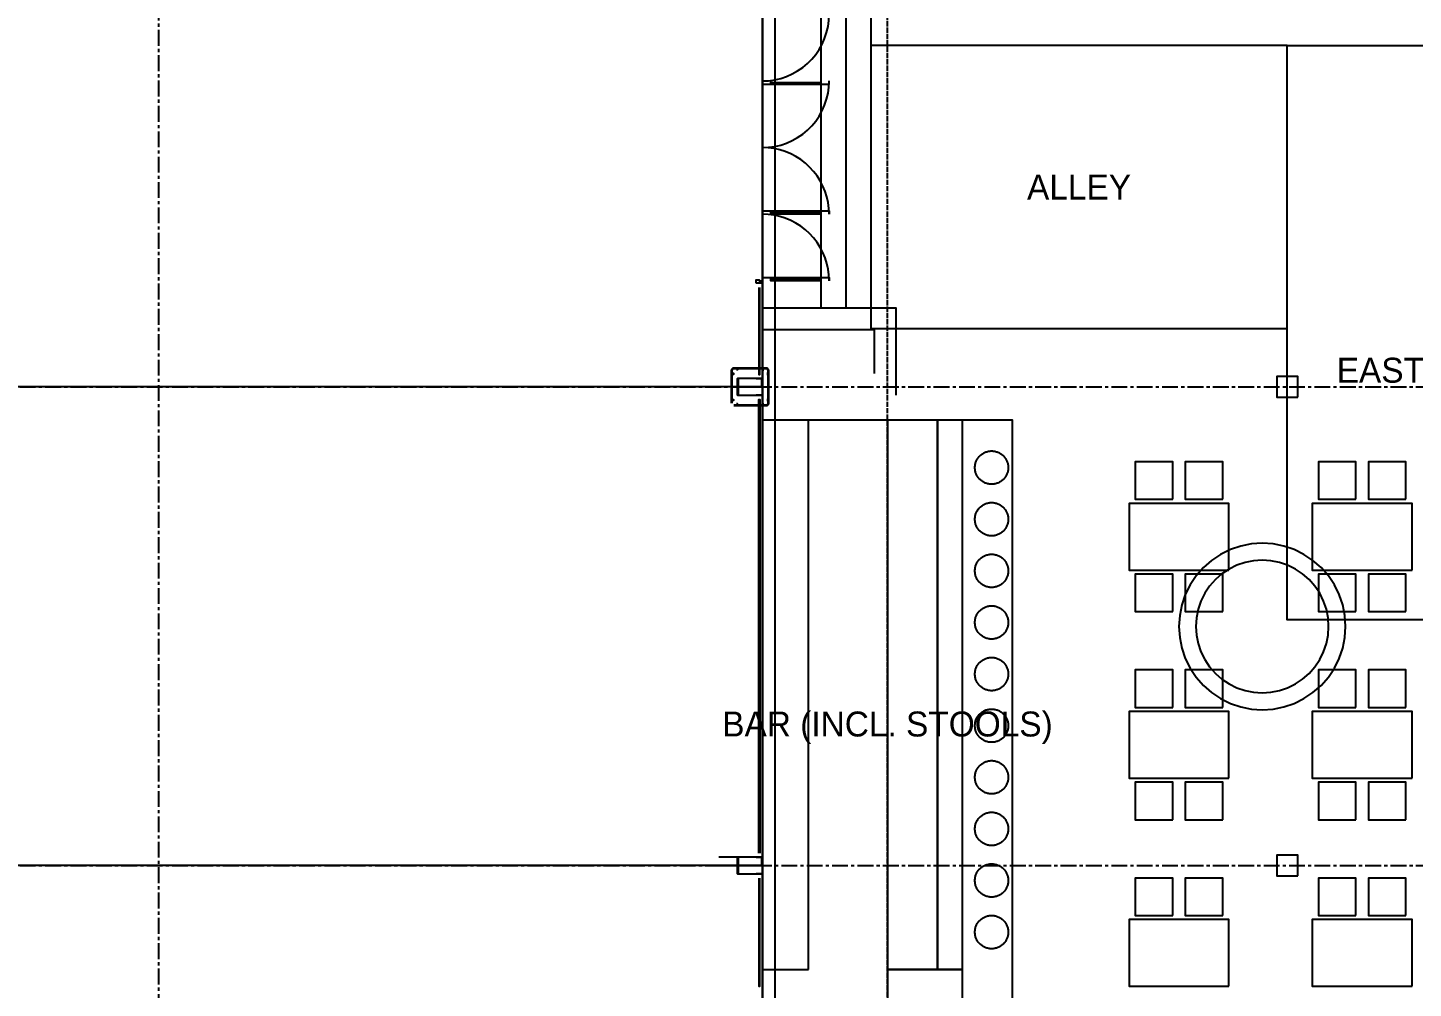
# Model space of a CAD drawing. Header units: millimetres. Extents: x -74219 to 26724, y -11313 to 45223.
# Drawn here: x -8823 to 7813, y 8375 to 19915 of the extents above; entities that cross this region are included whole.
import ezdxf
from ezdxf.enums import TextEntityAlignment as Align

# ---------------------------------------------------------------- set-up
doc = ezdxf.new("R2010")
doc.units = ezdxf.units.MM
doc.linetypes.add('CENTER', pattern=[5.08, 3.175, -0.635, 0.635, -0.635])
doc.linetypes.add('DASHED', pattern=[1.524, 1.27, -0.254])
for name, color, linetype in [('SMK-ABOVE', 5, 'DASHED'), ('SMK-BLDG', 7, 'CONTINUOUS'), ('SMK-DIMS', 7, 'CONTINUOUS'), ('SMK-DOOR', 7, 'CONTINUOUS'), ('SMK-EXIST', 30, 'CONTINUOUS'), ('SMK-GLAZ', 5, 'CONTINUOUS'), ('SMK-GRID', 8, 'CENTER'), ('SMK-L-BAR', 40, 'Continuous'), ('SMK-L-FURN', 7, 'Continuous'), ('SMK-L-ROOF', 34, 'Continuous'), ('SMK-L-TEXT', 7, 'Continuous'), ('SMK-L-ZONES', 8, 'Continuous'), ('SMK-STEPS', 30, 'CONTINUOUS'), ('SMK-ZONE', 3, 'CONTINUOUS')]:
    doc.layers.add(name, color=color, linetype=linetype)
doc.styles.add('OpenSansCondensed-Light', font='OpenSansCondensed-Light.ttf')
doc.dimstyles.new('SMK200', dxfattribs={"dimtxt": 450, "dimasz": 300, "dimexe": 200, "dimexo": 200, "dimgap": 100, "dimtad": 1, "dimdec": 0, "dimtsz": 250, "dimcen": 2.5, "dimazin": 3, "dimtfac": 1, "dimtmove": 0, "dimatfit": 3})

# ---------------------------------------------------------------- blocks, each defined once
blk = doc.blocks.new('_OBLIQUE')
at = {"color": 0, "linetype": 'BYBLOCK'}
blk.add_line((-0.5, -0.5), (0.5, 0.5), dxfattribs=at)
blk = doc.blocks.new('*D2')
for p, q in [((-200, 9850), (-10800, 9850)), ((-10600, 7875), (-10600, 9850)), ((-10600, 4100), (-10600, 6075)), ((-200, 4100), (-10800, 4100))]:
    blk.add_line(p, q)
at = {"layer": 'Defpoints'}
for p in [(0, 9850), (-10600, 4100), (0, 4100)]:
    blk.add_point(p, dxfattribs=at)
at = {"layer": 'SMK-DIMS', "xscale": 500, "yscale": 500, "rotation": 90}
for p in [(-10600, 9850), (-10600, 4100)]:
    blk.add_blockref('_OBLIQUE', p, dxfattribs=at)
at = {"layer": 'SMK-DIMS', "insert": (-10600, 6975), "char_height": 450, "attachment_point": 5, "rotation": 90, "style": 'OpenSansCondensed-Light'}
blk.add_mtext('5750', dxfattribs=at)
blk = doc.blocks.new('*D3')
for p, q in [((-200, 15600), (-10800, 15600)), ((-10600, 13625), (-10600, 15600)), ((-10600, 9850), (-10600, 11825)), ((-200, 9850), (-10800, 9850))]:
    blk.add_line(p, q)
at = {"layer": 'Defpoints'}
for p in [(0, 15600), (-10600, 9850), (0, 9850)]:
    blk.add_point(p, dxfattribs=at)
at = {"layer": 'SMK-DIMS', "xscale": 500, "yscale": 500, "rotation": 90}
for p in [(-10600, 15600), (-10600, 9850)]:
    blk.add_blockref('_OBLIQUE', p, dxfattribs=at)
at = {"layer": 'SMK-DIMS', "insert": (-10600, 12725), "char_height": 450, "attachment_point": 5, "rotation": 90, "style": 'OpenSansCondensed-Light'}
blk.add_mtext('5750', dxfattribs=at)
blk = doc.blocks.new('*D4')
for p, q in [((-200, 21350), (-10800, 21350)), ((-10600, 19375), (-10600, 21350)), ((-10600, 15600), (-10600, 17575)), ((-200, 15600), (-10800, 15600))]:
    blk.add_line(p, q)
at = {"layer": 'Defpoints'}
for p in [(0, 21350), (-10600, 15600), (0, 15600)]:
    blk.add_point(p, dxfattribs=at)
at = {"layer": 'SMK-DIMS', "xscale": 500, "yscale": 500, "rotation": 90}
for p in [(-10600, 21350), (-10600, 15600)]:
    blk.add_blockref('_OBLIQUE', p, dxfattribs=at)
at = {"layer": 'SMK-DIMS', "insert": (-10600, 18475), "char_height": 450, "attachment_point": 5, "rotation": 90, "style": 'OpenSansCondensed-Light'}
blk.add_mtext('5750', dxfattribs=at)
blk = doc.blocks.new('*D9')
for p, q in [((-200, 42340.2), (-12100, 42340.2)), ((-11900, 22295.1), (-11900, 42340.2)), ((-11900, 0), (-11900, 20045.1)), ((-200, 0), (-12100, 0))]:
    blk.add_line(p, q)
at = {"layer": 'Defpoints'}
for p in [(0, 42340.2), (-11900, 0), (0, 0)]:
    blk.add_point(p, dxfattribs=at)
at = {"layer": 'SMK-DIMS', "xscale": 500, "yscale": 500, "rotation": 90}
for p in [(-11900, 42340.2), (-11900, 0)]:
    blk.add_blockref('_OBLIQUE', p, dxfattribs=at)
at = {"layer": 'SMK-DIMS', "insert": (-11900, 21170.1), "char_height": 450, "attachment_point": 5, "rotation": 90, "style": 'OpenSansCondensed-Light'}
blk.add_mtext('42340', dxfattribs=at)

msp = doc.modelspace()

# ---------------------------------------------------------------- linework, layer by layer
at = {"layer": 'SMK-ABOVE', "ltscale": 50}
msp.add_lwpolyline([(-0.4, 4100.3), (301.6, 4100.3), (406.2, 4104.8), (510, 4118.5), (612.2, 4141.2), (712, 4172.7), (808.7, 4212.7), (901.6, 4261.1), (989.9, 4317.3), (1072.9, 4381), (1150.1, 4451.8), (1220.8, 4528.9), (1284.6, 4612), (1340.8, 4700.3), (1389.2, 4793.1), (1429.2, 4889.9), (1460.7, 4989.7), (1483.4, 5091.9), (1497, 5195.7), (1501.6, 5300.3), (1501.6, 30800.3)], dxfattribs=at)
at = {"layer": 'SMK-BLDG'}
for points in [[(-0.4, 32000), (-0.4, 4100)], [(-75.4, 15700), (-0.4, 15700), (-0.4, 16845), (-75.4, 16845)], [(-300.4, 15499.8), (-0.4, 15499.8), (-0.4, 15699.8), (-300.4, 15699.8)], [(-75.4, 9949.8), (-0.4, 9949.8), (-0.4, 15499.8), (-75.4, 15499.8)], [(-525.4, 9850), (-300.4, 9850), (-300.4, 9950), (-525.4, 9950)], [(-300.4, 9749.8), (-0.4, 9749.8), (-0.4, 9949.8), (-300.4, 9949.8)], [(-75.4, 4300), (-0.4, 4300), (-0.4, 9749.8), (-75.4, 9749.8)]]:
    msp.add_lwpolyline(points, dxfattribs=at)
at = {"layer": 'SMK-DOOR'}
for points in [[(-0.4, 19275), (73.4, 19278.4), (146.6, 19288.6), (218.5, 19305.6), (288.6, 19329), (356.2, 19358.9), (420.7, 19394.9), (481.7, 19436.6), (538.5, 19483.8), (590.8, 19536.1), (638, 19592.9), (679.8, 19653.9), (715.7, 19718.4), (745.6, 19786), (769, 19856.1), (786, 19928), (796.2, 20001.2), (799.6, 20075)], [(-0.4, 19275), (-0.4, 19235), (799.6, 19235), (799.6, 19275)], [(-0.4, 18475), (73.4, 18478.4), (146.6, 18488.6), (218.5, 18505.6), (288.6, 18529), (356.2, 18558.9), (420.7, 18594.9), (481.7, 18636.6), (538.5, 18683.8), (590.8, 18736.1), (638, 18792.9), (679.8, 18853.9), (715.7, 18918.4), (745.6, 18986), (769, 19056.1), (786, 19128), (796.2, 19201.2), (799.6, 19275)], [(699.6, 19275), (699.6, 19235), (99.6, 19235), (99.6, 19275)], [(99.6, 19255), (699.6, 19255)], [(799.6, 17675), (796.5, 17744.7), (787.4, 17813.9), (772.3, 17882.1), (751.3, 17948.6), (724.6, 18013.1), (692.4, 18075), (654.9, 18133.9), (612.4, 18189.3), (565.3, 18240.7), (513.8, 18287.9), (458.4, 18330.3), (399.6, 18367.8), (337.7, 18400.1), (273.2, 18426.8), (206.6, 18447.8), (138.5, 18462.9), (69.3, 18472), (-0.4, 18475)], [(-0.4, 17675), (-0.4, 17715), (799.6, 17715), (799.6, 17675)], [(799.6, 16875), (796.5, 16944.7), (787.4, 17013.9), (772.3, 17082.1), (751.3, 17148.6), (724.6, 17213.1), (692.4, 17275), (654.9, 17333.9), (612.4, 17389.3), (565.3, 17440.7), (513.8, 17487.9), (458.4, 17530.3), (399.6, 17567.8), (337.7, 17600.1), (273.2, 17626.8), (206.6, 17647.8), (138.5, 17662.9), (69.3, 17672), (-0.4, 17675)], [(699.6, 17715), (699.6, 17675), (99.6, 17675), (99.6, 17715)], [(99.6, 17695), (699.6, 17695)], [(-75.4, 16845), (-75.4, 16885), (-40.4, 16885), (-40.4, 16875), (-0.4, 16875), (-0.4, 16845)], [(-0.4, 16875), (-0.4, 16915), (799.6, 16915), (799.6, 16875)], [(699.6, 16915), (699.6, 16875), (99.6, 16875), (99.6, 16915)], [(99.6, 16895), (699.6, 16895)]]:
    msp.add_lwpolyline(points, dxfattribs=at)
at = {"layer": 'SMK-EXIST'}
for points in [[(-0.4, 15499.8), (-0.4, 16549.8), (1599.6, 16549.8), (1599.6, 15499.8)], [(-0.4, 15759.8), (-0.4, 16289.8), (1339.6, 16289.8), (1339.6, 15759.8)]]:
    msp.add_lwpolyline(points, dxfattribs=at)
for points in [[(6999.8, 12721.5), (6991.3, 12852), (6965.8, 12980.3), (6923.7, 13104.2), (6865.9, 13221.5), (6793.2, 13330.3), (6706.9, 13428.6), (6608.6, 13514.9), (6499.8, 13587.5), (6382.5, 13645.4), (6258.7, 13687.4), (6130.4, 13713), (5999.8, 13721.5), (5869.3, 13713), (5741, 13687.4), (5617.2, 13645.4), (5499.8, 13587.5), (5391.1, 13514.9), (5292.7, 13428.6), (5206.5, 13330.3), (5133.8, 13221.5), (5076, 13104.2), (5033.9, 12980.3), (5008.4, 12852), (4999.8, 12721.5), (5008.4, 12591), (5033.9, 12462.7), (5076, 12338.8), (5133.8, 12221.5), (5206.5, 12112.7), (5292.7, 12014.4), (5391.1, 11928.2), (5499.8, 11855.5), (5617.2, 11797.6), (5741, 11755.6), (5869.3, 11730.1), (5999.8, 11721.5), (6130.4, 11730.1), (6258.7, 11755.6), (6382.5, 11797.6), (6499.8, 11855.5), (6608.6, 11928.2), (6706.9, 12014.4), (6793.2, 12112.7), (6865.9, 12221.5), (6923.7, 12338.8), (6965.8, 12462.7), (6991.3, 12591)], [(6796.6, 12721.5), (6789.8, 12825.5), (6769.5, 12927.7), (6736, 13026.4), (6689.9, 13119.9), (6632, 13206.6), (6563.2, 13284.9), (6484.9, 13353.6), (6398.2, 13411.5), (6304.7, 13457.6), (6206.1, 13491.1), (6103.8, 13511.5), (5999.8, 13518.3), (5895.8, 13511.5), (5793.6, 13491.1), (5694.9, 13457.6), (5601.4, 13411.5), (5514.8, 13353.6), (5436.4, 13284.9), (5367.7, 13206.6), (5309.8, 13119.9), (5263.7, 13026.4), (5230.2, 12927.7), (5209.9, 12825.5), (5203.1, 12721.5), (5209.9, 12617.5), (5230.2, 12515.3), (5263.7, 12416.6), (5309.8, 12323.1), (5367.7, 12236.5), (5436.4, 12158.1), (5514.8, 12089.4), (5601.4, 12031.5), (5694.9, 11985.4), (5793.6, 11951.9), (5895.8, 11931.5), (5999.8, 11924.7), (6103.8, 11931.5), (6206.1, 11951.9), (6304.7, 11985.4), (6398.2, 12031.5), (6484.9, 12089.4), (6563.2, 12158.1), (6632, 12236.5), (6689.9, 12323.1), (6736, 12416.6), (6769.5, 12515.3), (6789.8, 12617.5)]]:
    msp.add_lwpolyline(points, close=True, dxfattribs=at)
at = {"layer": 'SMK-GLAZ'}
for points in [[(-42.9, 16795), (-42.9, 15750), (-32.9, 15750), (-32.9, 16795)], [(-345.4, 15374.8), (44.6, 15374.8), (47.2, 15374.9), (49.8, 15375.3), (52.4, 15375.8), (54.8, 15376.6), (57.3, 15377.6), (59.6, 15378.8), (61.8, 15380.2), (63.9, 15381.8), (65.8, 15383.6), (67.6, 15385.5), (69.2, 15387.6), (70.6, 15389.8), (71.8, 15392.1), (72.8, 15394.5), (73.6, 15397), (74.1, 15399.6), (74.5, 15402.2), (74.6, 15404.8), (74.6, 15794.8), (74.5, 15797.4), (74.1, 15800), (73.6, 15802.6), (72.8, 15805.1), (71.8, 15807.5), (70.6, 15809.8), (69.2, 15812), (67.6, 15814.1), (65.8, 15816), (63.9, 15817.8), (61.8, 15819.4), (59.6, 15820.8), (57.3, 15822), (54.8, 15823), (52.4, 15823.8), (49.8, 15824.3), (47.2, 15824.7), (44.6, 15824.8), (-345.4, 15824.8), (-348, 15824.7), (-350.6, 15824.3), (-353.2, 15823.8), (-355.7, 15823), (-358.1, 15822), (-360.4, 15820.8), (-362.6, 15819.4), (-364.7, 15817.8), (-366.6, 15816), (-368.4, 15814.1), (-370, 15812), (-371.4, 15809.8), (-372.6, 15807.5), (-373.6, 15805.1), (-374.4, 15802.6), (-375, 15800), (-375.3, 15797.4), (-375.4, 15794.8), (-375.4, 15404.8)], [(-345.4, 15382.8), (44.6, 15382.8), (46.5, 15382.9), (48.4, 15383.1), (50.3, 15383.6), (52.1, 15384.1), (53.9, 15384.9), (55.6, 15385.8), (57.2, 15386.8), (58.7, 15388), (60.1, 15389.2), (61.4, 15390.7), (62.6, 15392.2), (63.6, 15393.8), (64.5, 15395.5), (65.3, 15397.3), (65.8, 15399.1), (66.3, 15401), (66.5, 15402.9), (66.6, 15404.8), (66.6, 15794.8), (66.5, 15796.7), (66.3, 15798.6), (65.8, 15800.5), (65.3, 15802.3), (64.5, 15804.1), (63.6, 15805.8), (62.6, 15807.4), (61.4, 15808.9), (60.1, 15810.4), (58.7, 15811.7), (57.2, 15812.8), (55.6, 15813.9), (53.9, 15814.7), (52.1, 15815.5), (50.3, 15816.1), (48.4, 15816.5), (46.5, 15816.7), (44.6, 15816.8), (-345.4, 15816.8), (-347.3, 15816.7), (-349.2, 15816.5), (-351.1, 15816.1), (-352.9, 15815.5), (-354.7, 15814.7), (-356.4, 15813.9), (-358, 15812.8), (-359.6, 15811.7), (-361, 15810.4), (-362.3, 15808.9), (-363.4, 15807.4), (-364.5, 15805.8), (-365.4, 15804.1), (-366.1, 15802.3), (-366.7, 15800.5), (-367.1, 15798.6), (-367.3, 15796.7), (-367.4, 15794.8), (-367.4, 15404.8)], [(-314.4, 15816.8), (-300.4, 15816.8), (-300.4, 15802.8), (-314.4, 15802.8)], [(-250.4, 15816.8), (-250.4, 15824.8)], [(-250.4, 15816.8), (-250.4, 15824.8)], [(-247.4, 15816.8), (-247.4, 15824.8)], [(-247.4, 15816.8), (-247.4, 15824.8)], [(-53.4, 15816.8), (-53.4, 15824.8)], [(-53.4, 15816.8), (-53.4, 15824.8)], [(-50.4, 15816.8), (-50.4, 15824.8)], [(-50.4, 15816.8), (-50.4, 15824.8)], [(13.6, 15816.8), (-0.4, 15816.8), (-0.4, 15802.8), (13.6, 15802.8)], [(-364.4, 15763.9), (-350.4, 15763.9), (-350.4, 15749.9), (-364.4, 15749.9)], [(-9.4, 15596.8), (-291.4, 15596.8), (-291.4, 15499.8), (-300.4, 15499.8), (-300.4, 15699.8), (-291.4, 15699.8), (-291.4, 15602.8), (-9.4, 15602.8), (-9.4, 15699.8), (-0.4, 15699.8), (-0.4, 15499.8), (-9.4, 15499.8)], [(49.6, 15763.9), (63.6, 15763.9), (63.6, 15749.9), (49.6, 15749.9)], [(66.6, 15699.8), (74.6, 15699.8)], [(66.6, 15696.8), (74.6, 15696.8)], [(66.6, 15502.8), (74.6, 15502.8)], [(66.6, 15499.8), (74.6, 15499.8)], [(-364.4, 15449.8), (-350.4, 15449.8), (-350.4, 15435.8), (-364.4, 15435.8)], [(-314.4, 15382.9), (-300.4, 15382.9), (-300.4, 15396.9), (-314.4, 15396.9)], [(-250.4, 15382.8), (-250.4, 15374.8)], [(-250.4, 15382.8), (-250.4, 15374.8)], [(-247.4, 15382.8), (-247.4, 15374.8)], [(-247.4, 15382.8), (-247.4, 15374.8)], [(-53.4, 15382.8), (-53.4, 15374.8)], [(-53.4, 15382.8), (-53.4, 15374.8)], [(-50.4, 15382.8), (-50.4, 15374.8)], [(-50.4, 15382.8), (-50.4, 15374.8)], [(-42.9, 9999.8), (-42.9, 15450), (-32.9, 15450), (-32.9, 9999.8)], [(13.6, 15382.9), (-0.4, 15382.9), (-0.4, 15396.9), (13.6, 15396.9)], [(49.6, 15449.8), (63.6, 15449.8), (63.6, 15435.8), (49.6, 15435.8)], [(-0.4, 12700), (-0.4, 9780)], [(-9.4, 9846.8), (-291.4, 9846.8), (-291.4, 9749.8), (-300.4, 9749.8), (-300.4, 9949.8), (-291.4, 9949.8), (-291.4, 9852.8), (-9.4, 9852.8), (-9.4, 9949.8), (-0.4, 9949.8), (-0.4, 9749.8), (-9.4, 9749.8)], [(-42.9, 9700), (-42.9, 8400), (-32.9, 8400), (-32.9, 9700)]]:
    msp.add_lwpolyline(points, dxfattribs=at)
at = {"layer": 'SMK-GRID', "ltscale": 60}
for p, q in [((-7250, -5600), (-7250, 44200)), ((0, -5600), (0, 44200)), ((-14100, 15600), (15500, 15600)), ((-14100, 9850), (15500, 9850))]:
    msp.add_line(p, q, dxfattribs=at)
at = {"layer": 'SMK-L-BAR'}
for points in [[(550, 8600), (550, 15200), (0, 15200), (0, 8600)], [(2100, 8600), (2100, 15200), (1500, 15200), (1500, 8600)], [(2400, 8600), (2400, 15200), (2100, 15200), (2100, 8600)], [(2400, 7900), (2400, 8600), (1500, 8600), (1500, 7900)]]:
    msp.add_lwpolyline(points, close=True, dxfattribs=at)
at = {"layer": 'SMK-L-FURN'}
for points in [[(2950, 14630), (2949.8, 14620.2), (2949, 14610.4), (2947.8, 14600.7), (2946.2, 14591), (2944, 14581.4), (2941.4, 14571.9), (2938.3, 14562.6), (2934.8, 14553.5), (2930.8, 14544.5), (2926.4, 14535.7), (2921.5, 14527.2), (2916.3, 14518.9), (2910.6, 14510.9), (2904.6, 14503.1), (2898.2, 14495.7), (2891.4, 14488.6), (2884.3, 14481.8), (2876.9, 14475.4), (2869.1, 14469.4), (2861.1, 14463.7), (2852.8, 14458.5), (2844.3, 14453.6), (2835.5, 14449.2), (2826.5, 14445.2), (2817.4, 14441.7), (2808.1, 14438.6), (2798.6, 14436), (2789, 14433.8), (2779.3, 14432.2), (2769.6, 14431), (2759.8, 14430.2), (2750, 14430), (2740.2, 14430.2), (2730.4, 14431), (2720.7, 14432.2), (2711, 14433.8), (2701.4, 14436), (2691.9, 14438.6), (2682.6, 14441.7), (2673.5, 14445.2), (2664.5, 14449.2), (2655.7, 14453.6), (2647.2, 14458.5), (2638.9, 14463.7), (2630.9, 14469.4), (2623.1, 14475.4), (2615.7, 14481.8), (2608.6, 14488.6), (2601.8, 14495.7), (2595.4, 14503.1), (2589.4, 14510.9), (2583.7, 14518.9), (2578.5, 14527.2), (2573.6, 14535.7), (2569.2, 14544.5), (2565.2, 14553.5), (2561.7, 14562.6), (2558.6, 14571.9), (2556, 14581.4), (2553.8, 14591), (2552.2, 14600.7), (2551, 14610.4), (2550.2, 14620.2), (2550, 14630), (2550.2, 14639.8), (2551, 14649.6), (2552.2, 14659.3), (2553.8, 14669), (2556, 14678.6), (2558.6, 14688.1), (2561.7, 14697.4), (2565.2, 14706.5), (2569.2, 14715.5), (2573.6, 14724.3), (2578.5, 14732.8), (2583.7, 14741.1), (2589.4, 14749.1), (2595.4, 14756.9), (2601.8, 14764.3), (2608.6, 14771.4), (2615.7, 14778.2), (2623.1, 14784.6), (2630.9, 14790.6), (2638.9, 14796.3), (2647.2, 14801.5), (2655.7, 14806.4), (2664.5, 14810.8), (2673.5, 14814.8), (2682.6, 14818.3), (2691.9, 14821.4), (2701.4, 14824), (2711, 14826.2), (2720.7, 14827.8), (2730.4, 14829), (2740.2, 14829.8), (2750, 14830), (2759.8, 14829.8), (2769.6, 14829), (2779.3, 14827.8), (2789, 14826.2), (2798.6, 14824), (2808.1, 14821.4), (2817.4, 14818.3), (2826.5, 14814.8), (2835.5, 14810.8), (2844.3, 14806.4), (2852.8, 14801.5), (2861.1, 14796.3), (2869.1, 14790.6), (2876.9, 14784.6), (2884.3, 14778.2), (2891.4, 14771.4), (2898.2, 14764.3), (2904.6, 14756.9), (2910.6, 14749.1), (2916.3, 14741.1), (2921.5, 14732.8), (2926.4, 14724.3), (2930.8, 14715.5), (2934.8, 14706.5), (2938.3, 14697.4), (2941.4, 14688.1), (2944, 14678.6), (2946.2, 14669), (2947.8, 14659.3), (2949, 14649.6), (2949.8, 14639.8)], [(4925, 14250), (4925, 14700), (4475, 14700), (4475, 14250)], [(5525, 14250), (5525, 14700), (5075, 14700), (5075, 14250)], [(7125, 14250), (7125, 14700), (6675, 14700), (6675, 14250)], [(7725, 14250), (7725, 14700), (7275, 14700), (7275, 14250)], [(2950, 14010), (2949.8, 14000.2), (2949, 13990.4), (2947.8, 13980.7), (2946.2, 13971), (2944, 13961.4), (2941.4, 13951.9), (2938.3, 13942.6), (2934.8, 13933.5), (2930.8, 13924.5), (2926.4, 13915.7), (2921.5, 13907.2), (2916.3, 13898.9), (2910.6, 13890.9), (2904.6, 13883.1), (2898.2, 13875.7), (2891.4, 13868.6), (2884.3, 13861.8), (2876.9, 13855.4), (2869.1, 13849.4), (2861.1, 13843.7), (2852.8, 13838.5), (2844.3, 13833.6), (2835.5, 13829.2), (2826.5, 13825.2), (2817.4, 13821.7), (2808.1, 13818.6), (2798.6, 13816), (2789, 13813.8), (2779.3, 13812.2), (2769.6, 13811), (2759.8, 13810.2), (2750, 13810), (2740.2, 13810.2), (2730.4, 13811), (2720.7, 13812.2), (2711, 13813.8), (2701.4, 13816), (2691.9, 13818.6), (2682.6, 13821.7), (2673.5, 13825.2), (2664.5, 13829.2), (2655.7, 13833.6), (2647.2, 13838.5), (2638.9, 13843.7), (2630.9, 13849.4), (2623.1, 13855.4), (2615.7, 13861.8), (2608.6, 13868.6), (2601.8, 13875.7), (2595.4, 13883.1), (2589.4, 13890.9), (2583.7, 13898.9), (2578.5, 13907.2), (2573.6, 13915.7), (2569.2, 13924.5), (2565.2, 13933.5), (2561.7, 13942.6), (2558.6, 13951.9), (2556, 13961.4), (2553.8, 13971), (2552.2, 13980.7), (2551, 13990.4), (2550.2, 14000.2), (2550, 14010), (2550.2, 14019.8), (2551, 14029.6), (2552.2, 14039.3), (2553.8, 14049), (2556, 14058.6), (2558.6, 14068.1), (2561.7, 14077.4), (2565.2, 14086.5), (2569.2, 14095.5), (2573.6, 14104.3), (2578.5, 14112.8), (2583.7, 14121.1), (2589.4, 14129.1), (2595.4, 14136.9), (2601.8, 14144.3), (2608.6, 14151.4), (2615.7, 14158.2), (2623.1, 14164.6), (2630.9, 14170.6), (2638.9, 14176.3), (2647.2, 14181.5), (2655.7, 14186.4), (2664.5, 14190.8), (2673.5, 14194.8), (2682.6, 14198.3), (2691.9, 14201.4), (2701.4, 14204), (2711, 14206.2), (2720.7, 14207.8), (2730.4, 14209), (2740.2, 14209.8), (2750, 14210), (2759.8, 14209.8), (2769.6, 14209), (2779.3, 14207.8), (2789, 14206.2), (2798.6, 14204), (2808.1, 14201.4), (2817.4, 14198.3), (2826.5, 14194.8), (2835.5, 14190.8), (2844.3, 14186.4), (2852.8, 14181.5), (2861.1, 14176.3), (2869.1, 14170.6), (2876.9, 14164.6), (2884.3, 14158.2), (2891.4, 14151.4), (2898.2, 14144.3), (2904.6, 14136.9), (2910.6, 14129.1), (2916.3, 14121.1), (2921.5, 14112.8), (2926.4, 14104.3), (2930.8, 14095.5), (2934.8, 14086.5), (2938.3, 14077.4), (2941.4, 14068.1), (2944, 14058.6), (2946.2, 14049), (2947.8, 14039.3), (2949, 14029.6), (2949.8, 14019.8)], [(5600, 13400), (5600, 14200), (4400, 14200), (4400, 13400)], [(7800, 13400), (7800, 14200), (6600, 14200), (6600, 13400)], [(2950, 13390), (2949.8, 13380.2), (2949, 13370.4), (2947.8, 13360.7), (2946.2, 13351), (2944, 13341.4), (2941.4, 13331.9), (2938.3, 13322.6), (2934.8, 13313.5), (2930.8, 13304.5), (2926.4, 13295.7), (2921.5, 13287.2), (2916.3, 13278.9), (2910.6, 13270.9), (2904.6, 13263.1), (2898.2, 13255.7), (2891.4, 13248.6), (2884.3, 13241.8), (2876.9, 13235.4), (2869.1, 13229.4), (2861.1, 13223.7), (2852.8, 13218.5), (2844.3, 13213.6), (2835.5, 13209.2), (2826.5, 13205.2), (2817.4, 13201.7), (2808.1, 13198.6), (2798.6, 13196), (2789, 13193.8), (2779.3, 13192.2), (2769.6, 13191), (2759.8, 13190.2), (2750, 13190), (2740.2, 13190.2), (2730.4, 13191), (2720.7, 13192.2), (2711, 13193.8), (2701.4, 13196), (2691.9, 13198.6), (2682.6, 13201.7), (2673.5, 13205.2), (2664.5, 13209.2), (2655.7, 13213.6), (2647.2, 13218.5), (2638.9, 13223.7), (2630.9, 13229.4), (2623.1, 13235.4), (2615.7, 13241.8), (2608.6, 13248.6), (2601.8, 13255.7), (2595.4, 13263.1), (2589.4, 13270.9), (2583.7, 13278.9), (2578.5, 13287.2), (2573.6, 13295.7), (2569.2, 13304.5), (2565.2, 13313.5), (2561.7, 13322.6), (2558.6, 13331.9), (2556, 13341.4), (2553.8, 13351), (2552.2, 13360.7), (2551, 13370.4), (2550.2, 13380.2), (2550, 13390), (2550.2, 13399.8), (2551, 13409.6), (2552.2, 13419.3), (2553.8, 13429), (2556, 13438.6), (2558.6, 13448.1), (2561.7, 13457.4), (2565.2, 13466.5), (2569.2, 13475.5), (2573.6, 13484.3), (2578.5, 13492.8), (2583.7, 13501.1), (2589.4, 13509.1), (2595.4, 13516.9), (2601.8, 13524.3), (2608.6, 13531.4), (2615.7, 13538.2), (2623.1, 13544.6), (2630.9, 13550.6), (2638.9, 13556.3), (2647.2, 13561.5), (2655.7, 13566.4), (2664.5, 13570.8), (2673.5, 13574.8), (2682.6, 13578.3), (2691.9, 13581.4), (2701.4, 13584), (2711, 13586.2), (2720.7, 13587.8), (2730.4, 13589), (2740.2, 13589.8), (2750, 13590), (2759.8, 13589.8), (2769.6, 13589), (2779.3, 13587.8), (2789, 13586.2), (2798.6, 13584), (2808.1, 13581.4), (2817.4, 13578.3), (2826.5, 13574.8), (2835.5, 13570.8), (2844.3, 13566.4), (2852.8, 13561.5), (2861.1, 13556.3), (2869.1, 13550.6), (2876.9, 13544.6), (2884.3, 13538.2), (2891.4, 13531.4), (2898.2, 13524.3), (2904.6, 13516.9), (2910.6, 13509.1), (2916.3, 13501.1), (2921.5, 13492.8), (2926.4, 13484.3), (2930.8, 13475.5), (2934.8, 13466.5), (2938.3, 13457.4), (2941.4, 13448.1), (2944, 13438.6), (2946.2, 13429), (2947.8, 13419.3), (2949, 13409.6), (2949.8, 13399.8)], [(4925, 12900), (4925, 13350), (4475, 13350), (4475, 12900)], [(5525, 12900), (5525, 13350), (5075, 13350), (5075, 12900)], [(7125, 12900), (7125, 13350), (6675, 13350), (6675, 12900)], [(7725, 12900), (7725, 13350), (7275, 13350), (7275, 12900)], [(2950, 12770), (2949.8, 12760.2), (2949, 12750.4), (2947.8, 12740.7), (2946.2, 12731), (2944, 12721.4), (2941.4, 12711.9), (2938.3, 12702.6), (2934.8, 12693.5), (2930.8, 12684.5), (2926.4, 12675.7), (2921.5, 12667.2), (2916.3, 12658.9), (2910.6, 12650.9), (2904.6, 12643.1), (2898.2, 12635.7), (2891.4, 12628.6), (2884.3, 12621.8), (2876.9, 12615.4), (2869.1, 12609.4), (2861.1, 12603.7), (2852.8, 12598.5), (2844.3, 12593.6), (2835.5, 12589.2), (2826.5, 12585.2), (2817.4, 12581.7), (2808.1, 12578.6), (2798.6, 12576), (2789, 12573.8), (2779.3, 12572.2), (2769.6, 12571), (2759.8, 12570.2), (2750, 12570), (2740.2, 12570.2), (2730.4, 12571), (2720.7, 12572.2), (2711, 12573.8), (2701.4, 12576), (2691.9, 12578.6), (2682.6, 12581.7), (2673.5, 12585.2), (2664.5, 12589.2), (2655.7, 12593.6), (2647.2, 12598.5), (2638.9, 12603.7), (2630.9, 12609.4), (2623.1, 12615.4), (2615.7, 12621.8), (2608.6, 12628.6), (2601.8, 12635.7), (2595.4, 12643.1), (2589.4, 12650.9), (2583.7, 12658.9), (2578.5, 12667.2), (2573.6, 12675.7), (2569.2, 12684.5), (2565.2, 12693.5), (2561.7, 12702.6), (2558.6, 12711.9), (2556, 12721.4), (2553.8, 12731), (2552.2, 12740.7), (2551, 12750.4), (2550.2, 12760.2), (2550, 12770), (2550.2, 12779.8), (2551, 12789.6), (2552.2, 12799.3), (2553.8, 12809), (2556, 12818.6), (2558.6, 12828.1), (2561.7, 12837.4), (2565.2, 12846.5), (2569.2, 12855.5), (2573.6, 12864.3), (2578.5, 12872.8), (2583.7, 12881.1), (2589.4, 12889.1), (2595.4, 12896.9), (2601.8, 12904.3), (2608.6, 12911.4), (2615.7, 12918.2), (2623.1, 12924.6), (2630.9, 12930.6), (2638.9, 12936.3), (2647.2, 12941.5), (2655.7, 12946.4), (2664.5, 12950.8), (2673.5, 12954.8), (2682.6, 12958.3), (2691.9, 12961.4), (2701.4, 12964), (2711, 12966.2), (2720.7, 12967.8), (2730.4, 12969), (2740.2, 12969.8), (2750, 12970), (2759.8, 12969.8), (2769.6, 12969), (2779.3, 12967.8), (2789, 12966.2), (2798.6, 12964), (2808.1, 12961.4), (2817.4, 12958.3), (2826.5, 12954.8), (2835.5, 12950.8), (2844.3, 12946.4), (2852.8, 12941.5), (2861.1, 12936.3), (2869.1, 12930.6), (2876.9, 12924.6), (2884.3, 12918.2), (2891.4, 12911.4), (2898.2, 12904.3), (2904.6, 12896.9), (2910.6, 12889.1), (2916.3, 12881.1), (2921.5, 12872.8), (2926.4, 12864.3), (2930.8, 12855.5), (2934.8, 12846.5), (2938.3, 12837.4), (2941.4, 12828.1), (2944, 12818.6), (2946.2, 12809), (2947.8, 12799.3), (2949, 12789.6), (2949.8, 12779.8)], [(2950, 12150), (2949.8, 12140.2), (2949, 12130.4), (2947.8, 12120.7), (2946.2, 12111), (2944, 12101.4), (2941.4, 12091.9), (2938.3, 12082.6), (2934.8, 12073.5), (2930.8, 12064.5), (2926.4, 12055.7), (2921.5, 12047.2), (2916.3, 12038.9), (2910.6, 12030.9), (2904.6, 12023.1), (2898.2, 12015.7), (2891.4, 12008.6), (2884.3, 12001.8), (2876.9, 11995.4), (2869.1, 11989.4), (2861.1, 11983.7), (2852.8, 11978.5), (2844.3, 11973.6), (2835.5, 11969.2), (2826.5, 11965.2), (2817.4, 11961.7), (2808.1, 11958.6), (2798.6, 11956), (2789, 11953.8), (2779.3, 11952.2), (2769.6, 11951), (2759.8, 11950.2), (2750, 11950), (2740.2, 11950.2), (2730.4, 11951), (2720.7, 11952.2), (2711, 11953.8), (2701.4, 11956), (2691.9, 11958.6), (2682.6, 11961.7), (2673.5, 11965.2), (2664.5, 11969.2), (2655.7, 11973.6), (2647.2, 11978.5), (2638.9, 11983.7), (2630.9, 11989.4), (2623.1, 11995.4), (2615.7, 12001.8), (2608.6, 12008.6), (2601.8, 12015.7), (2595.4, 12023.1), (2589.4, 12030.9), (2583.7, 12038.9), (2578.5, 12047.2), (2573.6, 12055.7), (2569.2, 12064.5), (2565.2, 12073.5), (2561.7, 12082.6), (2558.6, 12091.9), (2556, 12101.4), (2553.8, 12111), (2552.2, 12120.7), (2551, 12130.4), (2550.2, 12140.2), (2550, 12150), (2550.2, 12159.8), (2551, 12169.6), (2552.2, 12179.3), (2553.8, 12189), (2556, 12198.6), (2558.6, 12208.1), (2561.7, 12217.4), (2565.2, 12226.5), (2569.2, 12235.5), (2573.6, 12244.3), (2578.5, 12252.8), (2583.7, 12261.1), (2589.4, 12269.1), (2595.4, 12276.9), (2601.8, 12284.3), (2608.6, 12291.4), (2615.7, 12298.2), (2623.1, 12304.6), (2630.9, 12310.6), (2638.9, 12316.3), (2647.2, 12321.5), (2655.7, 12326.4), (2664.5, 12330.8), (2673.5, 12334.8), (2682.6, 12338.3), (2691.9, 12341.4), (2701.4, 12344), (2711, 12346.2), (2720.7, 12347.8), (2730.4, 12349), (2740.2, 12349.8), (2750, 12350), (2759.8, 12349.8), (2769.6, 12349), (2779.3, 12347.8), (2789, 12346.2), (2798.6, 12344), (2808.1, 12341.4), (2817.4, 12338.3), (2826.5, 12334.8), (2835.5, 12330.8), (2844.3, 12326.4), (2852.8, 12321.5), (2861.1, 12316.3), (2869.1, 12310.6), (2876.9, 12304.6), (2884.3, 12298.2), (2891.4, 12291.4), (2898.2, 12284.3), (2904.6, 12276.9), (2910.6, 12269.1), (2916.3, 12261.1), (2921.5, 12252.8), (2926.4, 12244.3), (2930.8, 12235.5), (2934.8, 12226.5), (2938.3, 12217.4), (2941.4, 12208.1), (2944, 12198.6), (2946.2, 12189), (2947.8, 12179.3), (2949, 12169.6), (2949.8, 12159.8)], [(4925, 11750), (4925, 12200), (4475, 12200), (4475, 11750)], [(5525, 11750), (5525, 12200), (5075, 12200), (5075, 11750)], [(7125, 11750), (7125, 12200), (6675, 12200), (6675, 11750)], [(7725, 11750), (7725, 12200), (7275, 12200), (7275, 11750)], [(2950, 11530), (2949.8, 11520.2), (2949, 11510.4), (2947.8, 11500.7), (2946.2, 11491), (2944, 11481.4), (2941.4, 11471.9), (2938.3, 11462.6), (2934.8, 11453.5), (2930.8, 11444.5), (2926.4, 11435.7), (2921.5, 11427.2), (2916.3, 11418.9), (2910.6, 11410.9), (2904.6, 11403.1), (2898.2, 11395.7), (2891.4, 11388.6), (2884.3, 11381.8), (2876.9, 11375.4), (2869.1, 11369.4), (2861.1, 11363.7), (2852.8, 11358.5), (2844.3, 11353.6), (2835.5, 11349.2), (2826.5, 11345.2), (2817.4, 11341.7), (2808.1, 11338.6), (2798.6, 11336), (2789, 11333.8), (2779.3, 11332.2), (2769.6, 11331), (2759.8, 11330.2), (2750, 11330), (2740.2, 11330.2), (2730.4, 11331), (2720.7, 11332.2), (2711, 11333.8), (2701.4, 11336), (2691.9, 11338.6), (2682.6, 11341.7), (2673.5, 11345.2), (2664.5, 11349.2), (2655.7, 11353.6), (2647.2, 11358.5), (2638.9, 11363.7), (2630.9, 11369.4), (2623.1, 11375.4), (2615.7, 11381.8), (2608.6, 11388.6), (2601.8, 11395.7), (2595.4, 11403.1), (2589.4, 11410.9), (2583.7, 11418.9), (2578.5, 11427.2), (2573.6, 11435.7), (2569.2, 11444.5), (2565.2, 11453.5), (2561.7, 11462.6), (2558.6, 11471.9), (2556, 11481.4), (2553.8, 11491), (2552.2, 11500.7), (2551, 11510.4), (2550.2, 11520.2), (2550, 11530), (2550.2, 11539.8), (2551, 11549.6), (2552.2, 11559.3), (2553.8, 11569), (2556, 11578.6), (2558.6, 11588.1), (2561.7, 11597.4), (2565.2, 11606.5), (2569.2, 11615.5), (2573.6, 11624.3), (2578.5, 11632.8), (2583.7, 11641.1), (2589.4, 11649.1), (2595.4, 11656.9), (2601.8, 11664.3), (2608.6, 11671.4), (2615.7, 11678.2), (2623.1, 11684.6), (2630.9, 11690.6), (2638.9, 11696.3), (2647.2, 11701.5), (2655.7, 11706.4), (2664.5, 11710.8), (2673.5, 11714.8), (2682.6, 11718.3), (2691.9, 11721.4), (2701.4, 11724), (2711, 11726.2), (2720.7, 11727.8), (2730.4, 11729), (2740.2, 11729.8), (2750, 11730), (2759.8, 11729.8), (2769.6, 11729), (2779.3, 11727.8), (2789, 11726.2), (2798.6, 11724), (2808.1, 11721.4), (2817.4, 11718.3), (2826.5, 11714.8), (2835.5, 11710.8), (2844.3, 11706.4), (2852.8, 11701.5), (2861.1, 11696.3), (2869.1, 11690.6), (2876.9, 11684.6), (2884.3, 11678.2), (2891.4, 11671.4), (2898.2, 11664.3), (2904.6, 11656.9), (2910.6, 11649.1), (2916.3, 11641.1), (2921.5, 11632.8), (2926.4, 11624.3), (2930.8, 11615.5), (2934.8, 11606.5), (2938.3, 11597.4), (2941.4, 11588.1), (2944, 11578.6), (2946.2, 11569), (2947.8, 11559.3), (2949, 11549.6), (2949.8, 11539.8)], [(5600, 10900), (5600, 11700), (4400, 11700), (4400, 10900)], [(7800, 10900), (7800, 11700), (6600, 11700), (6600, 10900)], [(2950, 10910), (2949.8, 10900.2), (2949, 10890.4), (2947.8, 10880.7), (2946.2, 10871), (2944, 10861.4), (2941.4, 10851.9), (2938.3, 10842.6), (2934.8, 10833.5), (2930.8, 10824.5), (2926.4, 10815.7), (2921.5, 10807.2), (2916.3, 10798.9), (2910.6, 10790.9), (2904.6, 10783.1), (2898.2, 10775.7), (2891.4, 10768.6), (2884.3, 10761.8), (2876.9, 10755.4), (2869.1, 10749.4), (2861.1, 10743.7), (2852.8, 10738.5), (2844.3, 10733.6), (2835.5, 10729.2), (2826.5, 10725.2), (2817.4, 10721.7), (2808.1, 10718.6), (2798.6, 10716), (2789, 10713.8), (2779.3, 10712.2), (2769.6, 10711), (2759.8, 10710.2), (2750, 10710), (2740.2, 10710.2), (2730.4, 10711), (2720.7, 10712.2), (2711, 10713.8), (2701.4, 10716), (2691.9, 10718.6), (2682.6, 10721.7), (2673.5, 10725.2), (2664.5, 10729.2), (2655.7, 10733.6), (2647.2, 10738.5), (2638.9, 10743.7), (2630.9, 10749.4), (2623.1, 10755.4), (2615.7, 10761.8), (2608.6, 10768.6), (2601.8, 10775.7), (2595.4, 10783.1), (2589.4, 10790.9), (2583.7, 10798.9), (2578.5, 10807.2), (2573.6, 10815.7), (2569.2, 10824.5), (2565.2, 10833.5), (2561.7, 10842.6), (2558.6, 10851.9), (2556, 10861.4), (2553.8, 10871), (2552.2, 10880.7), (2551, 10890.4), (2550.2, 10900.2), (2550, 10910), (2550.2, 10919.8), (2551, 10929.6), (2552.2, 10939.3), (2553.8, 10949), (2556, 10958.6), (2558.6, 10968.1), (2561.7, 10977.4), (2565.2, 10986.5), (2569.2, 10995.5), (2573.6, 11004.3), (2578.5, 11012.8), (2583.7, 11021.1), (2589.4, 11029.1), (2595.4, 11036.9), (2601.8, 11044.3), (2608.6, 11051.4), (2615.7, 11058.2), (2623.1, 11064.6), (2630.9, 11070.6), (2638.9, 11076.3), (2647.2, 11081.5), (2655.7, 11086.4), (2664.5, 11090.8), (2673.5, 11094.8), (2682.6, 11098.3), (2691.9, 11101.4), (2701.4, 11104), (2711, 11106.2), (2720.7, 11107.8), (2730.4, 11109), (2740.2, 11109.8), (2750, 11110), (2759.8, 11109.8), (2769.6, 11109), (2779.3, 11107.8), (2789, 11106.2), (2798.6, 11104), (2808.1, 11101.4), (2817.4, 11098.3), (2826.5, 11094.8), (2835.5, 11090.8), (2844.3, 11086.4), (2852.8, 11081.5), (2861.1, 11076.3), (2869.1, 11070.6), (2876.9, 11064.6), (2884.3, 11058.2), (2891.4, 11051.4), (2898.2, 11044.3), (2904.6, 11036.9), (2910.6, 11029.1), (2916.3, 11021.1), (2921.5, 11012.8), (2926.4, 11004.3), (2930.8, 10995.5), (2934.8, 10986.5), (2938.3, 10977.4), (2941.4, 10968.1), (2944, 10958.6), (2946.2, 10949), (2947.8, 10939.3), (2949, 10929.6), (2949.8, 10919.8)], [(4925, 10400), (4925, 10850), (4475, 10850), (4475, 10400)], [(5525, 10400), (5525, 10850), (5075, 10850), (5075, 10400)], [(7125, 10400), (7125, 10850), (6675, 10850), (6675, 10400)], [(7725, 10400), (7725, 10850), (7275, 10850), (7275, 10400)], [(2950, 10290), (2949.8, 10280.2), (2949, 10270.4), (2947.8, 10260.7), (2946.2, 10251), (2944, 10241.4), (2941.4, 10231.9), (2938.3, 10222.6), (2934.8, 10213.5), (2930.8, 10204.5), (2926.4, 10195.7), (2921.5, 10187.2), (2916.3, 10178.9), (2910.6, 10170.9), (2904.6, 10163.1), (2898.2, 10155.7), (2891.4, 10148.6), (2884.3, 10141.8), (2876.9, 10135.4), (2869.1, 10129.4), (2861.1, 10123.7), (2852.8, 10118.5), (2844.3, 10113.6), (2835.5, 10109.2), (2826.5, 10105.2), (2817.4, 10101.7), (2808.1, 10098.6), (2798.6, 10096), (2789, 10093.8), (2779.3, 10092.2), (2769.6, 10091), (2759.8, 10090.2), (2750, 10090), (2740.2, 10090.2), (2730.4, 10091), (2720.7, 10092.2), (2711, 10093.8), (2701.4, 10096), (2691.9, 10098.6), (2682.6, 10101.7), (2673.5, 10105.2), (2664.5, 10109.2), (2655.7, 10113.6), (2647.2, 10118.5), (2638.9, 10123.7), (2630.9, 10129.4), (2623.1, 10135.4), (2615.7, 10141.8), (2608.6, 10148.6), (2601.8, 10155.7), (2595.4, 10163.1), (2589.4, 10170.9), (2583.7, 10178.9), (2578.5, 10187.2), (2573.6, 10195.7), (2569.2, 10204.5), (2565.2, 10213.5), (2561.7, 10222.6), (2558.6, 10231.9), (2556, 10241.4), (2553.8, 10251), (2552.2, 10260.7), (2551, 10270.4), (2550.2, 10280.2), (2550, 10290), (2550.2, 10299.8), (2551, 10309.6), (2552.2, 10319.3), (2553.8, 10329), (2556, 10338.6), (2558.6, 10348.1), (2561.7, 10357.4), (2565.2, 10366.5), (2569.2, 10375.5), (2573.6, 10384.3), (2578.5, 10392.8), (2583.7, 10401.1), (2589.4, 10409.1), (2595.4, 10416.9), (2601.8, 10424.3), (2608.6, 10431.4), (2615.7, 10438.2), (2623.1, 10444.6), (2630.9, 10450.6), (2638.9, 10456.3), (2647.2, 10461.5), (2655.7, 10466.4), (2664.5, 10470.8), (2673.5, 10474.8), (2682.6, 10478.3), (2691.9, 10481.4), (2701.4, 10484), (2711, 10486.2), (2720.7, 10487.8), (2730.4, 10489), (2740.2, 10489.8), (2750, 10490), (2759.8, 10489.8), (2769.6, 10489), (2779.3, 10487.8), (2789, 10486.2), (2798.6, 10484), (2808.1, 10481.4), (2817.4, 10478.3), (2826.5, 10474.8), (2835.5, 10470.8), (2844.3, 10466.4), (2852.8, 10461.5), (2861.1, 10456.3), (2869.1, 10450.6), (2876.9, 10444.6), (2884.3, 10438.2), (2891.4, 10431.4), (2898.2, 10424.3), (2904.6, 10416.9), (2910.6, 10409.1), (2916.3, 10401.1), (2921.5, 10392.8), (2926.4, 10384.3), (2930.8, 10375.5), (2934.8, 10366.5), (2938.3, 10357.4), (2941.4, 10348.1), (2944, 10338.6), (2946.2, 10329), (2947.8, 10319.3), (2949, 10309.6), (2949.8, 10299.8)], [(2950, 9670), (2949.8, 9660.2), (2949, 9650.4), (2947.8, 9640.7), (2946.2, 9631), (2944, 9621.4), (2941.4, 9611.9), (2938.3, 9602.6), (2934.8, 9593.5), (2930.8, 9584.5), (2926.4, 9575.7), (2921.5, 9567.2), (2916.3, 9558.9), (2910.6, 9550.9), (2904.6, 9543.1), (2898.2, 9535.7), (2891.4, 9528.6), (2884.3, 9521.8), (2876.9, 9515.4), (2869.1, 9509.4), (2861.1, 9503.7), (2852.8, 9498.5), (2844.3, 9493.6), (2835.5, 9489.2), (2826.5, 9485.2), (2817.4, 9481.7), (2808.1, 9478.6), (2798.6, 9476), (2789, 9473.8), (2779.3, 9472.2), (2769.6, 9471), (2759.8, 9470.2), (2750, 9470), (2740.2, 9470.2), (2730.4, 9471), (2720.7, 9472.2), (2711, 9473.8), (2701.4, 9476), (2691.9, 9478.6), (2682.6, 9481.7), (2673.5, 9485.2), (2664.5, 9489.2), (2655.7, 9493.6), (2647.2, 9498.5), (2638.9, 9503.7), (2630.9, 9509.4), (2623.1, 9515.4), (2615.7, 9521.8), (2608.6, 9528.6), (2601.8, 9535.7), (2595.4, 9543.1), (2589.4, 9550.9), (2583.7, 9558.9), (2578.5, 9567.2), (2573.6, 9575.7), (2569.2, 9584.5), (2565.2, 9593.5), (2561.7, 9602.6), (2558.6, 9611.9), (2556, 9621.4), (2553.8, 9631), (2552.2, 9640.7), (2551, 9650.4), (2550.2, 9660.2), (2550, 9670), (2550.2, 9679.8), (2551, 9689.6), (2552.2, 9699.3), (2553.8, 9709), (2556, 9718.6), (2558.6, 9728.1), (2561.7, 9737.4), (2565.2, 9746.5), (2569.2, 9755.5), (2573.6, 9764.3), (2578.5, 9772.8), (2583.7, 9781.1), (2589.4, 9789.1), (2595.4, 9796.9), (2601.8, 9804.3), (2608.6, 9811.4), (2615.7, 9818.2), (2623.1, 9824.6), (2630.9, 9830.6), (2638.9, 9836.3), (2647.2, 9841.5), (2655.7, 9846.4), (2664.5, 9850.8), (2673.5, 9854.8), (2682.6, 9858.3), (2691.9, 9861.4), (2701.4, 9864), (2711, 9866.2), (2720.7, 9867.8), (2730.4, 9869), (2740.2, 9869.8), (2750, 9870), (2759.8, 9869.8), (2769.6, 9869), (2779.3, 9867.8), (2789, 9866.2), (2798.6, 9864), (2808.1, 9861.4), (2817.4, 9858.3), (2826.5, 9854.8), (2835.5, 9850.8), (2844.3, 9846.4), (2852.8, 9841.5), (2861.1, 9836.3), (2869.1, 9830.6), (2876.9, 9824.6), (2884.3, 9818.2), (2891.4, 9811.4), (2898.2, 9804.3), (2904.6, 9796.9), (2910.6, 9789.1), (2916.3, 9781.1), (2921.5, 9772.8), (2926.4, 9764.3), (2930.8, 9755.5), (2934.8, 9746.5), (2938.3, 9737.4), (2941.4, 9728.1), (2944, 9718.6), (2946.2, 9709), (2947.8, 9699.3), (2949, 9689.6), (2949.8, 9679.8)], [(4925, 9250), (4925, 9700), (4475, 9700), (4475, 9250)], [(5525, 9250), (5525, 9700), (5075, 9700), (5075, 9250)], [(7125, 9250), (7125, 9700), (6675, 9700), (6675, 9250)], [(7725, 9250), (7725, 9700), (7275, 9700), (7275, 9250)], [(2950, 9050), (2949.8, 9040.2), (2949, 9030.4), (2947.8, 9020.7), (2946.2, 9011), (2944, 9001.4), (2941.4, 8991.9), (2938.3, 8982.6), (2934.8, 8973.5), (2930.8, 8964.5), (2926.4, 8955.7), (2921.5, 8947.2), (2916.3, 8938.9), (2910.6, 8930.9), (2904.6, 8923.1), (2898.2, 8915.7), (2891.4, 8908.6), (2884.3, 8901.8), (2876.9, 8895.4), (2869.1, 8889.4), (2861.1, 8883.7), (2852.8, 8878.5), (2844.3, 8873.6), (2835.5, 8869.2), (2826.5, 8865.2), (2817.4, 8861.7), (2808.1, 8858.6), (2798.6, 8856), (2789, 8853.8), (2779.3, 8852.2), (2769.6, 8851), (2759.8, 8850.2), (2750, 8850), (2740.2, 8850.2), (2730.4, 8851), (2720.7, 8852.2), (2711, 8853.8), (2701.4, 8856), (2691.9, 8858.6), (2682.6, 8861.7), (2673.5, 8865.2), (2664.5, 8869.2), (2655.7, 8873.6), (2647.2, 8878.5), (2638.9, 8883.7), (2630.9, 8889.4), (2623.1, 8895.4), (2615.7, 8901.8), (2608.6, 8908.6), (2601.8, 8915.7), (2595.4, 8923.1), (2589.4, 8930.9), (2583.7, 8938.9), (2578.5, 8947.2), (2573.6, 8955.7), (2569.2, 8964.5), (2565.2, 8973.5), (2561.7, 8982.6), (2558.6, 8991.9), (2556, 9001.4), (2553.8, 9011), (2552.2, 9020.7), (2551, 9030.4), (2550.2, 9040.2), (2550, 9050), (2550.2, 9059.8), (2551, 9069.6), (2552.2, 9079.3), (2553.8, 9089), (2556, 9098.6), (2558.6, 9108.1), (2561.7, 9117.4), (2565.2, 9126.5), (2569.2, 9135.5), (2573.6, 9144.3), (2578.5, 9152.8), (2583.7, 9161.1), (2589.4, 9169.1), (2595.4, 9176.9), (2601.8, 9184.3), (2608.6, 9191.4), (2615.7, 9198.2), (2623.1, 9204.6), (2630.9, 9210.6), (2638.9, 9216.3), (2647.2, 9221.5), (2655.7, 9226.4), (2664.5, 9230.8), (2673.5, 9234.8), (2682.6, 9238.3), (2691.9, 9241.4), (2701.4, 9244), (2711, 9246.2), (2720.7, 9247.8), (2730.4, 9249), (2740.2, 9249.8), (2750, 9250), (2759.8, 9249.8), (2769.6, 9249), (2779.3, 9247.8), (2789, 9246.2), (2798.6, 9244), (2808.1, 9241.4), (2817.4, 9238.3), (2826.5, 9234.8), (2835.5, 9230.8), (2844.3, 9226.4), (2852.8, 9221.5), (2861.1, 9216.3), (2869.1, 9210.6), (2876.9, 9204.6), (2884.3, 9198.2), (2891.4, 9191.4), (2898.2, 9184.3), (2904.6, 9176.9), (2910.6, 9169.1), (2916.3, 9161.1), (2921.5, 9152.8), (2926.4, 9144.3), (2930.8, 9135.5), (2934.8, 9126.5), (2938.3, 9117.4), (2941.4, 9108.1), (2944, 9098.6), (2946.2, 9089), (2947.8, 9079.3), (2949, 9069.6), (2949.8, 9059.8)], [(5600, 8400), (5600, 9200), (4400, 9200), (4400, 8400)], [(7800, 8400), (7800, 9200), (6600, 9200), (6600, 8400)]]:
    msp.add_lwpolyline(points, close=True, dxfattribs=at)
at = {"layer": 'SMK-L-ROOF'}
for points in [[(10065.1, 36287.2), (13296.6, 3503.5), (-185.9, 150), (-7100, 150), (-7100, 3950), (150, 3950), (150, 36935.8)], [(6425, 15475), (6425, 15725), (6175, 15725), (6175, 15475)], [(6425, 9725), (6425, 9975), (6175, 9975), (6175, 9725)]]:
    msp.add_lwpolyline(points, close=True, dxfattribs=at)
at = {"layer": 'SMK-L-ZONES'}
for points in [[(6300, 16300), (6300, 19700), (1300, 19700), (1300, 16300)], [(10981.7, 13300), (11031, 12800), (6300, 12800), (6300, 19700), (10350.9, 19700), (10488.9, 18300), (11988.9, 18300), (12481.7, 13300)], [(3000, 7900), (3000, 15200), (0, 15200), (0, 7900)]]:
    msp.add_lwpolyline(points, close=True, dxfattribs=at)
at = {"layer": 'SMK-STEPS'}
for points in [[(699.6, 21249.8), (699.6, 16549.8)], [(999.6, 21249.8), (999.6, 16549.8)], [(1299.6, 21249.8), (1299.6, 16549.8)]]:
    msp.add_lwpolyline(points, dxfattribs=at)
at = {"layer": 'SMK-ZONE'}
msp.add_lwpolyline([(0, 42340.2), (9656.2, 41965.1), (13458.6, 3389.2), (-167.5, 0), (-7250, 0), (-7250, 4100), (0, 4100)], close=True, dxfattribs=at)

# ---------------------------------------------------------------- texts
at = {"layer": 'SMK-L-TEXT'}
for s, p in [('ALLEY', (3800, 18000)), ('EAST ENTRANCE PLAZA', (9267.6, 15800)), ('BAR (INCL. STOOLS)', (1500, 11550))]:
    msp.add_text(s, height=300, dxfattribs=at).set_placement(p, align=Align.MIDDLE_CENTER)

# ---------------------------------------------------------------- dimensions: what is measured, and where the dimension line sits
at = {"layer": 'SMK-DIMS'}
for base, p1, p2, picture, middle in [((-11900, 0), (0, 0), (0, 42340.2), '*D9', (-11900, 21170.1)), ((-10600, 15600), (0, 15600), (0, 21350), '*D4', (-10600, 18475)), ((-10600, 9850), (0, 9850), (0, 15600), '*D3', (-10600, 12725)), ((-10600, 4100), (0, 4100), (0, 9850), '*D2', (-10600, 6975))]:
    dim = msp.add_linear_dim(base=base, p1=p1, p2=p2, angle=90, dimstyle='SMK200', dxfattribs=at)
    dim.commit()
    dim.dimension.update_dxf_attribs({"geometry": picture, "text_midpoint": middle})

doc.saveas('drawing.dxf')
